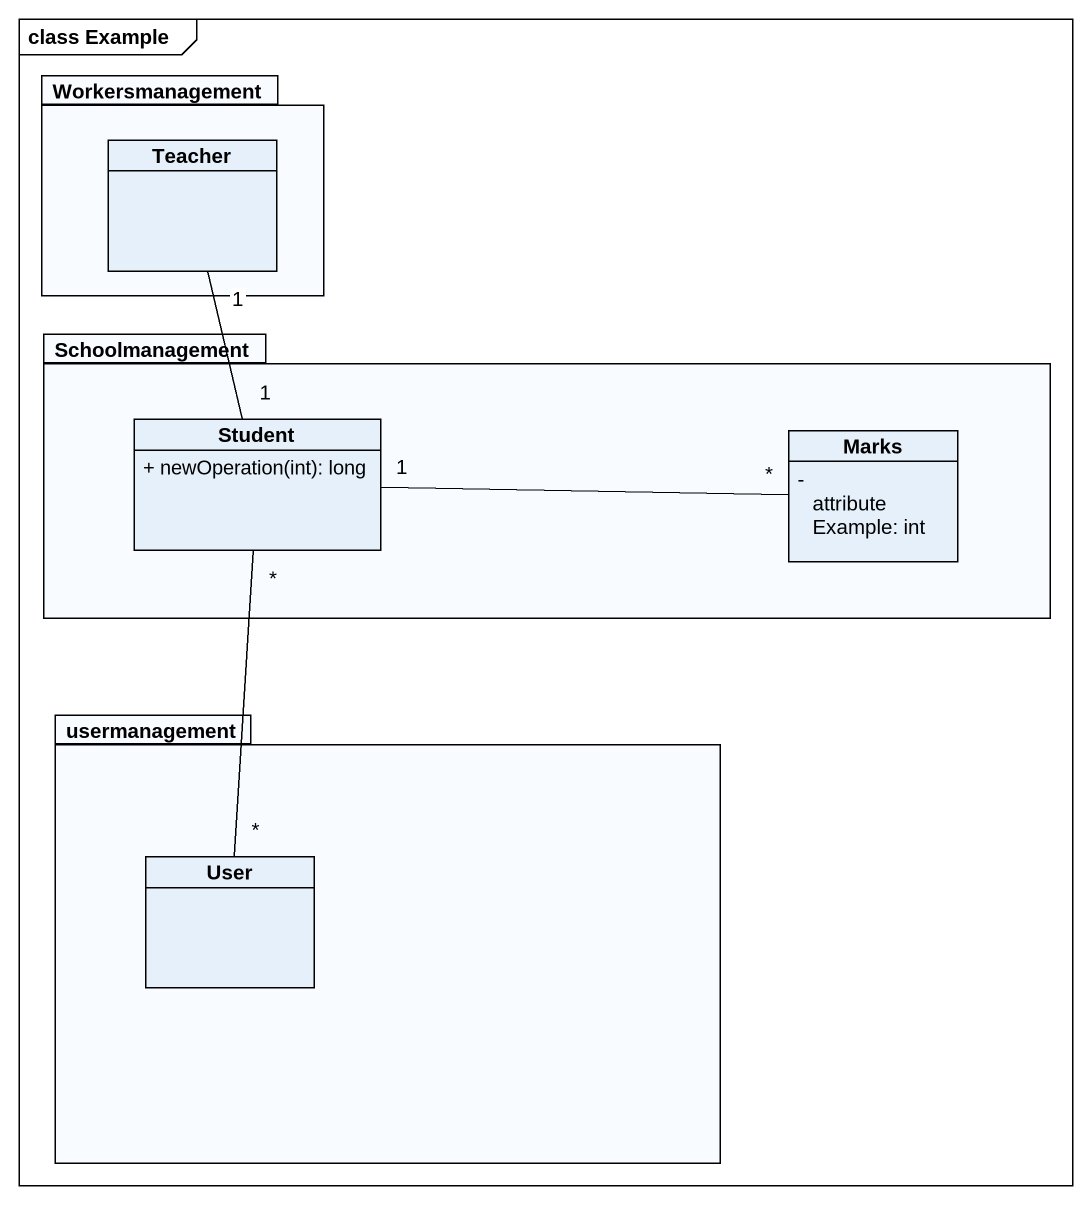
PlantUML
@startuml
mainframe class Example
hide circle
hide empty members
skinparam classAttributeIconSize 0
package Workersmanagement {
  class Teacher
}
package Schoolmanagement {
  class Student {
    + newOperation(int): long
  }
  class Marks {
    - attributeExample: int
  }
}
package usermanagement {
  class User
}
Teacher "1" -- "1" Student
Student "1" -right- "*" Marks
User "*" -up- "*" Student
@enduml
